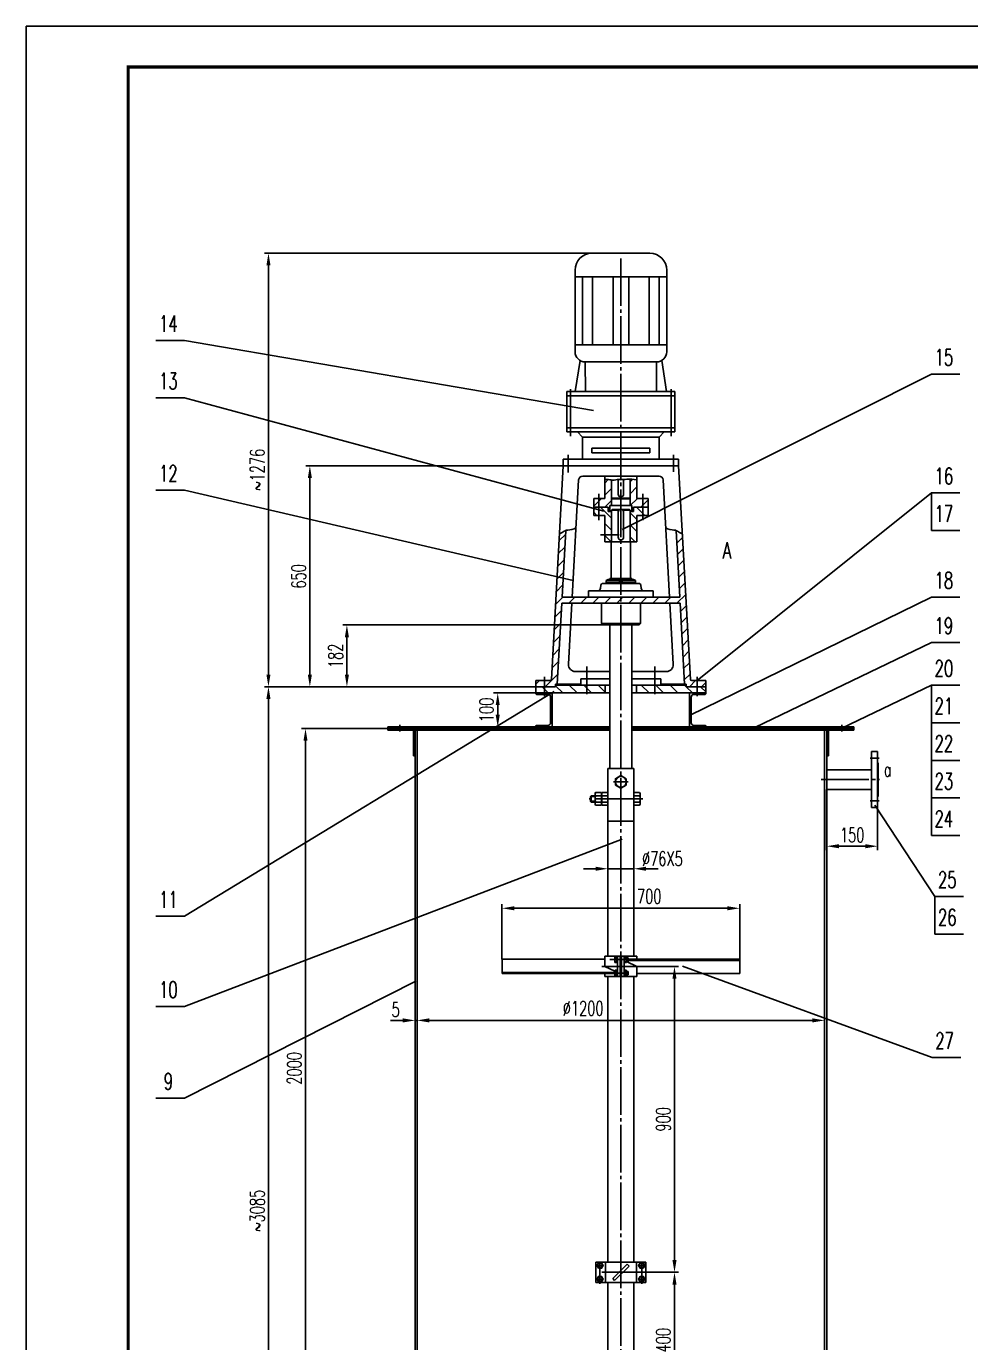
# Model space of a CAD drawing. Extents: x 0 to 5040, y 0 to 7128.
# Drawn here: x 0 to 2781, y 3254 to 7128 of the extents above; entities that cross this region are included whole.
import ezdxf
from ezdxf.enums import TextEntityAlignment as Align

# ---------------------------------------------------------------- set-up
doc = ezdxf.new("R2010")
doc.units = 0
doc.header["$LTSCALE"] = 10
doc.header["$MEASUREMENT"] = 0
doc.header["$PDMODE"] = 3
doc.linetypes.add('C2', pattern=[17, 14, -1, 1, -1])
doc.layers.get('0').update_dxf_attribs({"linetype": 'CONTINUOUS'})
doc.layers.get('DEFPOINTS').update_dxf_attribs({"linetype": 'CONTINUOUS'})
for name, color, linetype in [('CENTER', 4, 'C2'), ('DIM', 3, 'CONTINUOUS'), ('TXT', 6, 'CONTINUOUS'), ('XH', 6, 'CONTINUOUS')]:
    doc.layers.add(name, color=color, linetype=linetype)
doc.styles.add('HZFSD', font='ROMANS', dxfattribs={"width": 0.6667, "bigfont": 'HZFSD'})
doc.styles.add('ROMANS', font='ROMANS.shx', dxfattribs={"width": 0.6667, "bigfont": 'hzfsd.shx'})
doc.dimstyles.new('ARROW', dxfattribs={"dimscale": 10, "dimtxt": 5, "dimasz": 2.2, "dimexe": 1, "dimexo": 0, "dimgap": 1, "dimtad": 1, "dimdec": 0, "dimdsep": 46, "dimtxsty": 'ROMANS', "dimcen": 0, "dimclrd": 3, "dimclre": 3, "dimclrt": 6, "dimadec": 0, "dimazin": 0, "dimtfac": 0.571429, "dimtdec": 0, "dimtix": 1, "dimtofl": 0, "dimtmove": 2, "dimatfit": 3, "dimfxl": 1, "dimtolj": 1, "dimarcsym": 0})
pattern_1 = [(45, (0, 50), (-17.67767, 17.67767), [])]
pattern_2 = [(135, (0, 0), (-21.2132, -21.2132), [])]

# ---------------------------------------------------------------- blocks, each defined once
blk = doc.blocks.new('*D2')
at = {"color": 3, "linetype": 'ByBlock'}
for p, q in [((1140.7, 5061.4), (810.1, 5061.4)), ((822.1, 5025.4), (822.1, 3097.4)), ((1144.7, 3061.4), (810.1, 3061.4))]:
    blk.add_line(p, q, dxfattribs=at)
for points in [[(816.1, 5025.4), (828.1, 5025.4), (822.1, 5061.4)], [(816.1, 3097.4), (828.1, 3097.4), (822.1, 3061.4)]]:
    blk.add_solid(points, dxfattribs=at)
at = {"layer": 'DEFPOINTS', "color": 0, "linetype": 'ByBlock'}
for p in [(1140.7, 5061.4), (822.1, 3061.4), (1144.7, 3061.4)]:
    blk.add_point(p, dxfattribs=at)
at = {"color": 6, "linetype": 'ByBlock', "insert": (789.1, 4061.4), "char_height": 42, "attachment_point": 5, "rotation": 90, "style": 'HZFSD'}
blk.add_mtext('\\A1;2000', dxfattribs=at)
blk = doc.blocks.new('*D3')
at = {"color": 3, "linetype": 'ByBlock'}
for p, q in [((1535.6, 5184.4), (701, 5184.4)), ((713, 5148.4), (713, 2135.3)), ((1740.2, 2099.3), (701, 2099.3))]:
    blk.add_line(p, q, dxfattribs=at)
for points in [[(707, 5148.4), (719, 5148.4), (713, 5184.4)], [(707, 2135.3), (719, 2135.3), (713, 2099.3)]]:
    blk.add_solid(points, dxfattribs=at)
at = {"layer": 'DEFPOINTS', "color": 0, "linetype": 'ByBlock'}
for p in [(1535.6, 5184.4), (713, 2099.3), (1740.2, 2099.3)]:
    blk.add_point(p, dxfattribs=at)
at = {"color": 6, "linetype": 'ByBlock', "insert": (680, 3641.8), "char_height": 42, "attachment_point": 5, "rotation": 90, "style": 'HZFSD'}
blk.add_mtext('\\A1;~3085', dxfattribs=at)
blk = doc.blocks.new('*D4')
at = {"color": 3, "linetype": 'ByBlock'}
for p, q in [((1750.7, 5316.4), (932, 5316.4)), ((944, 5170.4), (944, 5280.4)), ((1500.7, 5134.4), (932, 5134.4))]:
    blk.add_line(p, q, dxfattribs=at)
for points in [[(938, 5280.4), (950, 5280.4), (944, 5316.4)], [(938, 5170.4), (950, 5170.4), (944, 5134.4)]]:
    blk.add_solid(points, dxfattribs=at)
at = {"layer": 'DEFPOINTS', "color": 0, "linetype": 'ByBlock'}
for p in [(944, 5316.4), (1750.7, 5316.4), (1500.7, 5134.4)]:
    blk.add_point(p, dxfattribs=at)
at = {"color": 6, "linetype": 'ByBlock', "insert": (911, 5225.4), "char_height": 42, "attachment_point": 5, "rotation": 90, "style": 'HZFSD'}
blk.add_mtext('\\A1;182', dxfattribs=at)
blk = doc.blocks.new('*D5')
at = {"color": 3, "linetype": 'ByBlock'}
for p, q in [((1580.7, 5784.4), (822.9, 5784.4)), ((834.9, 5170.4), (834.9, 5748.4)), ((1500.7, 5134.4), (822.9, 5134.4))]:
    blk.add_line(p, q, dxfattribs=at)
for points in [[(828.9, 5748.4), (840.9, 5748.4), (834.9, 5784.4)], [(828.9, 5170.4), (840.9, 5170.4), (834.9, 5134.4)]]:
    blk.add_solid(points, dxfattribs=at)
at = {"layer": 'DEFPOINTS', "color": 0, "linetype": 'ByBlock'}
for p in [(834.9, 5784.4), (1580.7, 5784.4), (1500.7, 5134.4)]:
    blk.add_point(p, dxfattribs=at)
at = {"color": 6, "linetype": 'ByBlock', "insert": (801.9, 5459.4), "char_height": 42, "attachment_point": 5, "rotation": 90, "style": 'HZFSD'}
blk.add_mtext('\\A1;650', dxfattribs=at)
blk = doc.blocks.new('*D6')
at = {"color": 3, "linetype": 'ByBlock'}
for p, q in [((1665.7, 6410.4), (701, 6410.4)), ((713, 5170.4), (713, 6374.4)), ((1500.7, 5134.4), (701, 5134.4))]:
    blk.add_line(p, q, dxfattribs=at)
for points in [[(707, 6374.4), (719, 6374.4), (713, 6410.4)], [(707, 5170.4), (719, 5170.4), (713, 5134.4)]]:
    blk.add_solid(points, dxfattribs=at)
at = {"layer": 'DEFPOINTS', "color": 0, "linetype": 'ByBlock'}
for p in [(713, 6410.4), (1665.7, 6410.4), (1500.7, 5134.4)]:
    blk.add_point(p, dxfattribs=at)
at = {"color": 6, "linetype": 'ByBlock', "insert": (680, 5772.4), "char_height": 42, "attachment_point": 5, "rotation": 90, "style": 'HZFSD'}
blk.add_mtext('\\A1;~1276', dxfattribs=at)
blk = doc.blocks.new('*D7')
at = {"color": 3, "linetype": 'ByBlock'}
for p, q in [((1676.7, 4648.9), (1640.7, 4648.9)), ((1712.7, 4628.3), (1712.7, 4660.9)), ((1712.7, 4648.9), (1788.7, 4648.9)), ((1788.7, 4611.5), (1788.7, 4660.9)), ((1824.7, 4648.9), (1860.7, 4648.9))]:
    blk.add_line(p, q, dxfattribs=at)
for points in [[(1676.7, 4654.9), (1676.7, 4642.9), (1712.7, 4648.9)], [(1824.7, 4654.9), (1824.7, 4642.9), (1788.7, 4648.9)]]:
    blk.add_solid(points, dxfattribs=at)
at = {"layer": 'DEFPOINTS', "color": 0, "linetype": 'ByBlock'}
for p in [(1788.7, 4648.9), (1712.7, 4628.3), (1788.7, 4611.5)]:
    blk.add_point(p, dxfattribs=at)
at = {"color": 6, "linetype": 'ByBlock', "insert": (1872.9, 4678.4), "char_height": 42, "attachment_point": 5, "style": 'HZFSD'}
blk.add_mtext('\\A1;∅76X5', dxfattribs=at)
blk = doc.blocks.new('*D8')
at = {"color": 3, "linetype": 'ByBlock'}
for p, q in [((1150.7, 4241.3), (1150.7, 4214.7)), ((2314.7, 4226.7), (1186.7, 4226.7)), ((2350.7, 4241.3), (2350.7, 4214.7))]:
    blk.add_line(p, q, dxfattribs=at)
for points in [[(1186.7, 4232.7), (1186.7, 4220.7), (1150.7, 4226.7)], [(2314.7, 4232.7), (2314.7, 4220.7), (2350.7, 4226.7)]]:
    blk.add_solid(points, dxfattribs=at)
at = {"layer": 'DEFPOINTS', "color": 0, "linetype": 'ByBlock'}
for p in [(1150.7, 4241.3), (1150.7, 4226.7), (2350.7, 4241.3)]:
    blk.add_point(p, dxfattribs=at)
at = {"color": 6, "linetype": 'ByBlock', "insert": (1639.7, 4262.2), "char_height": 42, "attachment_point": 5, "style": 'HZFSD'}
blk.add_mtext('\\A1;∅1200', dxfattribs=at)
blk = doc.blocks.new('*D9')
at = {"color": 3, "linetype": 'ByBlock'}
for p, q in [((1796.4, 3428.1), (1920.6, 3428.1)), ((1908.6, 3064.1), (1908.6, 3392.1)), ((1788.7, 3028.1), (1920.6, 3028.1))]:
    blk.add_line(p, q, dxfattribs=at)
for points in [[(1902.6, 3392.1), (1914.6, 3392.1), (1908.6, 3428.1)], [(1902.6, 3064.1), (1914.6, 3064.1), (1908.6, 3028.1)]]:
    blk.add_solid(points, dxfattribs=at)
at = {"layer": 'DEFPOINTS', "color": 0, "linetype": 'ByBlock'}
for p in [(1796.4, 3428.1), (1908.6, 3428.1), (1788.7, 3028.1)]:
    blk.add_point(p, dxfattribs=at)
at = {"color": 6, "linetype": 'ByBlock', "insert": (1875.6, 3228.1), "char_height": 42, "attachment_point": 5, "rotation": 90, "style": 'HZFSD'}
blk.add_mtext('\\A1;400', dxfattribs=at)
blk = doc.blocks.new('*D10')
at = {"color": 3, "linetype": 'ByBlock'}
for p, q in [((1760.7, 4361.4), (1920.6, 4361.4)), ((1908.6, 3497.4), (1908.6, 4325.4))]:
    blk.add_line(p, q, dxfattribs=at)
for points in [[(1902.6, 4325.4), (1914.6, 4325.4), (1908.6, 4361.4)], [(1902.6, 3497.4), (1914.6, 3497.4), (1908.6, 3461.4)]]:
    blk.add_solid(points, dxfattribs=at)
at = {"layer": 'DEFPOINTS', "color": 0, "linetype": 'ByBlock'}
for p in [(1760.7, 4361.4), (1908.6, 4361.4), (1796.4, 3461.4)]:
    blk.add_point(p, dxfattribs=at)
at = {"color": 6, "linetype": 'ByBlock', "insert": (1875.6, 3911.4), "char_height": 42, "attachment_point": 5, "rotation": 90, "style": 'HZFSD'}
blk.add_mtext('\\A1;900', dxfattribs=at)
blk = doc.blocks.new('*D11')
at = {"color": 3, "linetype": 'ByBlock'}
for p, q in [((1400.7, 4382.4), (1400.7, 4544.6)), ((1436.7, 4532.6), (2064.7, 4532.6)), ((2100.7, 4382.4), (2100.7, 4544.6))]:
    blk.add_line(p, q, dxfattribs=at)
for points in [[(1436.7, 4538.6), (1436.7, 4526.6), (1400.7, 4532.6)], [(2064.7, 4538.6), (2064.7, 4526.6), (2100.7, 4532.6)]]:
    blk.add_solid(points, dxfattribs=at)
at = {"layer": 'DEFPOINTS', "color": 0, "linetype": 'ByBlock'}
for p in [(2100.7, 4532.6), (1400.7, 4382.4), (2100.7, 4382.4)]:
    blk.add_point(p, dxfattribs=at)
at = {"color": 6, "linetype": 'ByBlock', "insert": (1834.3, 4567.7), "char_height": 42, "attachment_point": 5, "style": 'HZFSD'}
blk.add_mtext('\\A1;700', dxfattribs=at)
blk = doc.blocks.new('*D12')
at = {"color": 3, "linetype": 'ByBlock'}
for p, q in [((2256.7, 4649.1), (2256.7, 4469.9)), ((2406.7, 4628.6), (2406.7, 4469.9)), ((2292.7, 4481.9), (2370.7, 4481.9))]:
    blk.add_line(p, q, dxfattribs=at)
for points in [[(2292.7, 4487.9), (2292.7, 4475.9), (2256.7, 4481.9)], [(2370.7, 4487.9), (2370.7, 4475.9), (2406.7, 4481.9)]]:
    blk.add_solid(points, dxfattribs=at)
at = {"layer": 'DEFPOINTS', "color": 0, "linetype": 'ByBlock'}
for p in [(2256.7, 4649.1), (2406.7, 4628.6), (2406.7, 4481.9)]:
    blk.add_point(p, dxfattribs=at)
at = {"color": 6, "linetype": 'ByBlock', "insert": (2331.7, 4514.9), "char_height": 42, "attachment_point": 5, "style": 'HZFSD'}
blk.add_mtext('\\A1;150', dxfattribs=at)
blk = doc.blocks.new('*D24')
at = {"color": 3, "linetype": 'ByBlock'}
for p, q in [((1108.7, 4202.6), (1072.7, 4202.6)), ((1144.7, 4202), (1144.7, 4214.6)), ((1150.7, 4202.6), (1144.7, 4202.6)), ((1150.7, 4202.6), (1150.7, 4214.6)), ((1186.7, 4202.6), (1222.7, 4202.6))]:
    blk.add_line(p, q, dxfattribs=at)
for points in [[(1108.7, 4208.6), (1108.7, 4196.6), (1144.7, 4202.6)], [(1186.7, 4208.6), (1186.7, 4196.6), (1150.7, 4202.6)]]:
    blk.add_solid(points, dxfattribs=at)
at = {"layer": 'DEFPOINTS', "color": 0, "linetype": 'ByBlock'}
for p in [(1144.7, 4202.6), (1144.7, 4202), (1150.7, 4202.6)]:
    blk.add_point(p, dxfattribs=at)
at = {"color": 6, "linetype": 'ByBlock', "insert": (1087.4, 4234.4), "char_height": 42, "attachment_point": 5, "style": 'HZFSD'}
blk.add_mtext('\\A1;5', dxfattribs=at)
blk = doc.blocks.new('*D25')
at = {"color": 3, "linetype": 'ByBlock'}
for p, q in [((1500.7, 5166.4), (1376.1, 5166.4)), ((1388.1, 5130.4), (1388.1, 5102.4)), ((1500.7, 5066.4), (1376.1, 5066.4))]:
    blk.add_line(p, q, dxfattribs=at)
for points in [[(1382.1, 5130.4), (1394.1, 5130.4), (1388.1, 5166.4)], [(1382.1, 5102.4), (1394.1, 5102.4), (1388.1, 5066.4)]]:
    blk.add_solid(points, dxfattribs=at)
at = {"layer": 'DEFPOINTS', "color": 0, "linetype": 'ByBlock'}
for p in [(1500.7, 5166.4), (1388.1, 5066.4), (1500.7, 5066.4)]:
    blk.add_point(p, dxfattribs=at)
at = {"color": 6, "linetype": 'ByBlock', "insert": (1355.1, 5116.4), "char_height": 42, "attachment_point": 5, "rotation": 90, "style": 'HZFSD'}
blk.add_mtext('\\A1;100', dxfattribs=at)

msp = doc.modelspace()

# ---------------------------------------------------------------- hatches: boundary and pattern name
at = {"layer": 'TXT'}
h = msp.add_hatch(dxfattribs=at)
h.set_pattern_fill('ANSI31', color=256, scale=10, style=0)
h.set_pattern_definition(pattern_1)
h.paths.add_polyline_path([(1685.72, 5738.41), (1670.72, 5738.41), (1670.72, 5713.41), (1685.72, 5713.41)])
edge = h.paths.add_edge_path()
edge.add_line((1685.72, 5738.41), (1685.72, 5713.41))
edge.add_line((1685.72, 5713.41), (1713.22, 5713.41))
edge.add_line((1713.22, 5713.41), (1713.22, 5700.41))
edge.add_line((1713.22, 5700.41), (1718.22, 5700.41))
edge.add_line((1718.22, 5700.41), (1718.22, 5717.41))
edge.add_line((1718.22, 5717.41), (1723.22, 5717.41))
edge.add_line((1723.22, 5717.41), (1723.22, 5792.96))
edge.add_spline(control_points=[(1798.22, 5793.66), (1784.98, 5795.03), (1774.95, 5796.8), (1755.65, 5793.48), (1743.34, 5795.64), (1727.71, 5791.16), (1718.21, 5794.41), (1705.34, 5794.84), (1703.22, 5794.92)], knot_values=[4.9939057, 4.9939057, 4.9939057, 4.9939057, 22.643189, 36.8493037, 46.5114455, 59.4374836, 69.2459413, 75.5927973, 75.5927973, 75.5927973, 75.5927973], degree=3, periodic=0)
edge.add_line((1703.22, 5794.92), (1703.22, 5738.41))
edge.add_line((1703.22, 5738.41), (1685.72, 5738.41))
edge = h.paths.add_edge_path()
edge.add_line((1798.22, 5738.41), (1798.22, 5793.66))
edge.add_spline(control_points=[(1798.22, 5793.66), (1784.98, 5795.03), (1774.95, 5796.8), (1755.65, 5793.48), (1743.34, 5795.64), (1727.71, 5791.16), (1718.21, 5794.41), (1705.34, 5794.84), (1703.22, 5794.92)], knot_values=[4.9939057, 4.9939057, 4.9939057, 4.9939057, 22.643189, 36.8493037, 46.5114455, 59.4374836, 69.2459413, 75.5927973, 75.5927973, 75.5927973, 75.5927973], degree=3, periodic=0)
edge.add_line((1778.22, 5795.66), (1778.22, 5717.41))
edge.add_line((1778.22, 5717.41), (1783.22, 5717.41))
edge.add_line((1783.22, 5717.41), (1783.22, 5700.41))
edge.add_line((1783.22, 5700.41), (1788.22, 5700.41))
edge.add_line((1788.22, 5700.41), (1788.22, 5713.41))
edge.add_line((1788.22, 5713.41), (1815.72, 5713.41))
edge.add_line((1815.72, 5713.41), (1815.72, 5738.41))
edge.add_line((1815.72, 5738.41), (1798.22, 5738.41))
h.paths.add_polyline_path([(1815.72, 5713.41), (1830.72, 5713.41), (1830.72, 5738.41), (1815.72, 5738.41)])
h = msp.add_hatch(dxfattribs=at)
h.set_pattern_fill('ANSI31', color=256, scale=10, angle=90, style=0)
h.set_pattern_definition([(135, (0, 50), (-17.67767, -17.67767), [])])
h.paths.add_polyline_path([(1670.72, 5688.41), (1685.72, 5688.41), (1685.72, 5713.41), (1670.72, 5713.41)])
h.paths.add_polyline_path([(1685.72, 5688.41), (1703.22, 5688.41), (1703.22, 5631.41), (1723.22, 5631.41), (1723.22, 5700.41), (1713.22, 5700.41), (1713.22, 5713.41), (1685.72, 5713.41)])
h.paths.add_polyline_path([(1723.22, 5611.41), (1723.22, 5631.41), (1703.22, 5631.41), (1703.22, 5611.41)])
h.paths.add_polyline_path([(1778.22, 5611.41), (1798.22, 5611.41), (1798.22, 5688.41), (1815.72, 5688.41), (1815.72, 5713.41), (1788.22, 5713.41), (1788.22, 5700.41), (1778.22, 5700.41)])
h.paths.add_polyline_path([(1815.72, 5688.41), (1830.72, 5688.41), (1830.72, 5713.41), (1815.72, 5713.41)])
h = msp.add_hatch(dxfattribs=at)
h.set_pattern_fill('ANSI31', color=256, scale=10, style=0)
h.set_pattern_definition(pattern_1)
edge = h.paths.add_edge_path()
edge.add_arc((1542.07, 5206.41), 4, 270, 358.85942, ccw=False)
edge.add_line((1542.07, 5202.41), (1525.72, 5202.41))
edge.add_line((1525.72, 5202.41), (1525.72, 5184.41))
edge.add_line((1525.72, 5184.41), (1558.22, 5184.41))
edge.add_line((1558.22, 5184.41), (1558.22, 5190.41))
edge.add_line((1558.22, 5190.41), (1563.19, 5190.41))
edge.add_line((1563.19, 5190.41), (1576.43, 5430.41))
edge.add_line((1576.43, 5430.41), (1750.72, 5430.41))
edge.add_line((1750.72, 5430.41), (1750.72, 5448.41))
edge.add_line((1750.72, 5448.41), (1577.43, 5448.41))
edge.add_line((1577.43, 5448.41), (1588.24, 5644.35))
edge.add_spline(control_points=[(1588.24, 5644.35), (1584.59, 5642.91), (1579.07, 5638.31), (1572.55, 5635.99), (1569.73, 5635.24)], knot_values=[18.9157489, 18.9157489, 18.9157489, 18.9157489, 24.8689187, 29.2310815, 29.2310815, 29.2310815, 29.2310815], degree=3, periodic=0)
edge.add_line((1569.73, 5635.24), (1546.07, 5206.33))
h.paths.add_polyline_path([(1525.72, 5184.41), (1525.72, 5202.41), (1500.72, 5202.41), (1500.72, 5184.41)])
edge = h.paths.add_edge_path()
edge.add_line((1750.72, 5448.41), (1750.72, 5430.41))
edge.add_line((1750.72, 5430.41), (1925.01, 5430.41))
edge.add_line((1925.01, 5430.41), (1938.26, 5190.41))
edge.add_line((1938.26, 5190.41), (1943.22, 5190.41))
edge.add_line((1943.22, 5190.41), (1943.22, 5184.41))
edge.add_line((1943.22, 5184.41), (1975.72, 5184.41))
edge.add_line((1975.72, 5184.41), (1975.72, 5202.41))
edge.add_line((1975.72, 5202.41), (1959.38, 5202.41))
edge.add_arc((1959.38, 5206.41), 4, 181.14058, 270, ccw=False)
edge.add_line((1955.38, 5206.33), (1931.71, 5635.24))
edge.add_spline(control_points=[(1931.71, 5635.24), (1928.9, 5635.99), (1922.38, 5638.31), (1916.85, 5642.91), (1913.21, 5644.35)], knot_values=[18.9157489, 18.9157489, 18.9157489, 18.9157489, 23.2779117, 29.2310815, 29.2310815, 29.2310815, 29.2310815], degree=3, periodic=0)
edge.add_line((1913.21, 5644.35), (1924.02, 5448.41))
edge.add_line((1924.02, 5448.41), (1750.72, 5448.41))
h.paths.add_polyline_path([(2000.72, 5202.41), (1975.72, 5202.41), (1975.72, 5184.41), (2000.72, 5184.41)])
at = {"layer": 'XH'}
h = msp.add_hatch(dxfattribs=at)
h.set_pattern_fill('ANSI31', color=256, scale=10, angle=90, style=0)
h.set_pattern_definition(pattern_2)
h.paths.add_polyline_path([(1525.72, 5184.41), (1500.72, 5184.41), (1500.72, 5166.41), (1525.72, 5166.41)])
h.paths.add_polyline_path([(1650.72, 5189.41), (1558.22, 5189.41), (1558.22, 5184.41), (1525.72, 5184.41), (1525.72, 5166.41), (1650.72, 5166.41)])
h.paths.add_polyline_path([(1704.72, 5189.41), (1650.72, 5189.41), (1650.72, 5166.41), (1704.72, 5166.41)])
h = msp.add_hatch(dxfattribs=at)
h.set_pattern_fill('ANSI31', color=256, scale=10, angle=90, style=0)
h.set_pattern_definition(pattern_2)
h.paths.add_polyline_path([(1850.72, 5189.41), (1796.72, 5189.41), (1796.72, 5166.41), (1850.72, 5166.41)])
h.paths.add_polyline_path([(1975.72, 5184.41), (1943.22, 5184.41), (1943.22, 5189.41), (1850.72, 5189.41), (1850.72, 5166.41), (1975.72, 5166.41)])
h.paths.add_polyline_path([(2000.72, 5184.41), (1975.72, 5184.41), (1975.72, 5166.41), (2000.72, 5166.41)])

# ---------------------------------------------------------------- linework, layer by layer
for p, q in [((1750.72, 6460.41), (1665.72, 6460.41)), ((1750.72, 6460.41), (1835.72, 6460.41)), ((1615.72, 6410.41), (1615.72, 6170.24)), ((1885.72, 6410.41), (1885.72, 6170.24)), ((1750.72, 6391.08), (1615.72, 6391.08)), ((1750.72, 6391.08), (1885.72, 6391.08)), ((1750.72, 6191.08), (1615.72, 6191.08)), ((1750.72, 6191.08), (1885.72, 6191.08)), ((1630.4, 6144.45), (1616.18, 6053.41)), ((1750.72, 6140.24), (1645.72, 6140.24)), ((1645.72, 6140.24), (1646.23, 6053.41)), ((1750.72, 6140.24), (1855.72, 6140.24)), ((1855.72, 6140.24), (1855.21, 6053.41)), ((1871.05, 6144.45), (1885.26, 6053.41)), ((1591.72, 6053.41), (1591.72, 5934.44)), ((1591.72, 6053.41), (1909.72, 6053.41)), ((1909.72, 6053.41), (1909.72, 5934.44)), ((1909.72, 6040.87), (1591.72, 6040.87)), ((1591.72, 5946.49), (1909.72, 5946.49)), ((1750.72, 5934.44), (1591.72, 5934.44)), ((1638.05, 5919.44), (1623.05, 5934.44)), ((1750.72, 5934.44), (1909.72, 5934.44)), ((1863.39, 5919.44), (1878.39, 5934.44)), ((1750.72, 5919.44), (1638.05, 5919.44)), ((1638.05, 5919.44), (1638.05, 5854.41)), ((1750.72, 5919.44), (1863.39, 5919.44)), ((1863.39, 5919.44), (1863.39, 5854.41)), ((1580.72, 5854.41), (1580.72, 5834.41)), ((1920.72, 5854.41), (1580.72, 5854.41)), ((1835.99, 5886.86), (1665.45, 5886.86)), ((1665.45, 5886.86), (1665.45, 5872.86)), ((1835.99, 5872.86), (1665.45, 5872.86)), ((1835.99, 5886.86), (1835.99, 5872.86)), ((1920.72, 5854.41), (1920.72, 5834.41)), ((1546.05, 5206.05), (1580.72, 5834.41)), ((1580.72, 5834.41), (1920.72, 5834.41)), ((1955.39, 5206.05), (1920.72, 5834.41)), ((1607.43, 5448.41), (1626.44, 5793.07)), ((1638.43, 5804.41), (1863.02, 5804.41)), ((1703.22, 5804.41), (1703.22, 5738.41)), ((1723.22, 5792.95), (1723.22, 5717.41)), ((1742.72, 5751.41), (1742.72, 5794.54)), ((1758.72, 5751.41), (1758.72, 5794.44)), ((1778.22, 5795.66), (1778.22, 5717.41)), ((1798.22, 5804.41), (1798.22, 5738.41)), ((1894.02, 5448.41), (1875, 5793.07)), ((1670.72, 5738.41), (1670.72, 5688.41)), ((1670.72, 5738.41), (1703.22, 5738.41)), ((1723.22, 5739.41), (1778.22, 5739.41)), ((1723.22, 5739.41), (1725.22, 5737.41)), ((1725.22, 5737.41), (1776.22, 5737.41)), ((1776.22, 5737.41), (1778.22, 5739.41)), ((1830.72, 5738.41), (1798.22, 5738.41)), ((1830.72, 5738.41), (1830.72, 5688.41)), ((1670.72, 5713.41), (1713.22, 5713.41)), ((1713.22, 5713.41), (1713.22, 5700.41)), ((1713.22, 5700.41), (1723.22, 5700.41)), ((1718.22, 5717.41), (1718.22, 5700.41)), ((1718.22, 5717.41), (1783.22, 5717.41)), ((1723.22, 5704.41), (1725.22, 5706.41)), ((1723.22, 5704.41), (1723.22, 5611.41)), ((1723.22, 5704.41), (1742.72, 5704.41)), ((1725.22, 5706.41), (1776.22, 5706.41)), ((1742.72, 5706.41), (1742.72, 5624.41)), ((1758.72, 5706.41), (1758.72, 5624.41)), ((1758.72, 5704.41), (1778.22, 5704.41)), ((1778.22, 5704.41), (1776.22, 5706.41)), ((1778.22, 5704.41), (1778.22, 5611.41)), ((1788.22, 5700.41), (1778.22, 5700.41)), ((1783.22, 5717.41), (1783.22, 5700.41)), ((1830.72, 5713.41), (1788.22, 5713.41)), ((1788.22, 5713.41), (1788.22, 5700.41)), ((1670.72, 5688.41), (1703.22, 5688.41)), ((1703.22, 5611.41), (1703.22, 5688.41)), ((1830.72, 5688.41), (1798.22, 5688.41)), ((1798.22, 5611.41), (1798.22, 5688.41)), ((1577.43, 5448.41), (1588.24, 5644.35)), ((1924.02, 5448.41), (1913.21, 5644.35)), ((1703.22, 5611.41), (1798.22, 5611.41)), ((1703.22, 5611.41), (1798.22, 5611.41)), ((1722.22, 5611.41), (1722.22, 5503.41)), ((1779.22, 5611.41), (1779.22, 5503.41)), ((1783.22, 5503.41), (1718.22, 5503.41)), ((1718.22, 5503.41), (1718.22, 5500.41)), ((1783.22, 5503.41), (1783.22, 5500.41)), ((1845.72, 5466.41), (1655.72, 5466.41)), ((1655.72, 5466.41), (1655.72, 5448.41)), ((1691.49, 5482.97), (1690.73, 5474.84)), ((1803.98, 5488.41), (1697.47, 5488.41)), ((1713.22, 5500.41), (1707.72, 5497.23)), ((1707.72, 5497.23), (1707.72, 5491.58)), ((1707.72, 5497.23), (1746.72, 5497.23)), ((1713.22, 5488.41), (1707.72, 5491.58)), ((1746.72, 5491.58), (1707.72, 5491.58)), ((1788.22, 5500.41), (1713.22, 5500.41)), ((1746.72, 5500.41), (1746.72, 5488.41)), ((1754.72, 5500.41), (1754.72, 5488.41)), ((1754.72, 5497.23), (1793.72, 5497.23)), ((1793.72, 5491.58), (1754.72, 5491.58)), ((1788.22, 5500.41), (1793.72, 5497.23)), ((1788.22, 5488.41), (1793.72, 5491.58)), ((1793.72, 5497.23), (1793.72, 5491.58)), ((1809.95, 5482.97), (1810.72, 5474.84)), ((1845.72, 5466.41), (1845.72, 5448.41)), ((1563.3, 5192.41), (1576.43, 5430.41)), ((1925.01, 5430.41), (1576.43, 5430.41)), ((1924.02, 5448.41), (1577.43, 5448.41)), ((1596.51, 5250.51), (1606.43, 5430.41)), ((1693.22, 5430.41), (1693.22, 5370.41)), ((1808.22, 5430.41), (1808.22, 5370.41)), ((1904.94, 5250.51), (1895.01, 5430.41)), ((1938.15, 5192.41), (1925.01, 5430.41)), ((1808.22, 5370.41), (1693.22, 5370.41)), ((1697.22, 5366.41), (1693.22, 5370.41)), ((1804.22, 5366.41), (1697.22, 5366.41)), ((1718.22, 4944.41), (1718.22, 5366.41)), ((1783.22, 4944.41), (1783.22, 5366.41)), ((1804.22, 5366.41), (1808.22, 5370.41)), ((1500.72, 5202.41), (1500.72, 5164.11)), ((1542.07, 5202.41), (1500.72, 5202.41)), ((1633.22, 5192.41), (1558.22, 5192.41)), ((1558.22, 5192.41), (1558.22, 5184.41)), ((1718.22, 5229.41), (1616.48, 5229.41)), ((1633.22, 5207.41), (1633.22, 5189.41)), ((1718.22, 5207.41), (1633.22, 5207.41)), ((1884.97, 5229.41), (1783.22, 5229.41)), ((1868.22, 5207.41), (1783.22, 5207.41)), ((1868.22, 5207.41), (1868.22, 5190.41)), ((1868.22, 5192.41), (1943.22, 5192.41)), ((1943.22, 5192.41), (1943.22, 5184.41)), ((2000.72, 5202.41), (1959.38, 5202.41)), ((2000.72, 5202.41), (2000.72, 5166.41)), ((1558.22, 5184.41), (1500.72, 5184.41)), ((1500.72, 5164.11), (1500.72, 5166.41)), ((1718.22, 5166.41), (1500.72, 5166.41)), ((1502.72, 5162.11), (1535.72, 5162.11)), ((1558.22, 5184.41), (1534.34, 5184.41)), ((1543.72, 5078.71), (1543.72, 5154.11)), ((1548.72, 5066.41), (1548.72, 5166.41)), ((1718.22, 5189.41), (1558.22, 5189.41)), ((1704.72, 5189.41), (1704.72, 5166.41)), ((1943.22, 5189.41), (1783.22, 5189.41)), ((2000.72, 5166.41), (1783.22, 5166.41)), ((1796.72, 5189.41), (1796.72, 5166.41)), ((2000.72, 5184.41), (1943.22, 5184.41)), ((1952.72, 5066.41), (1952.72, 5166.41)), ((1957.72, 5078.71), (1957.72, 5154.11)), ((1998.72, 5162.11), (1965.72, 5162.11)), ((2000.72, 5164.11), (2000.72, 5166.41)), ((1064.72, 5066.41), (1718.22, 5066.41)), ((1064.72, 5066.41), (1064.72, 5056.41)), ((1064.72, 5061.41), (1718.22, 5061.41)), ((1064.72, 5056.41), (1718.22, 5056.41)), ((1139.72, 5056.41), (1139.72, 4981.41)), ((1144.72, 5056.41), (1144.72, 3061.41)), ((1150.72, 5056.41), (1150.72, 4398.89)), ((1500.72, 5068.71), (1500.72, 5066.41)), ((1502.72, 5070.71), (1535.72, 5070.71)), ((1710.72, 5056.41), (1710.72, 5066.41)), ((1783.22, 5066.41), (2436.72, 5066.41)), ((1783.22, 5061.41), (2436.72, 5061.41)), ((1783.22, 5056.41), (2436.72, 5056.41)), ((1790.72, 5056.41), (1790.72, 5066.41)), ((1998.72, 5070.71), (1965.72, 5070.71)), ((2000.72, 5068.71), (2000.72, 5066.41)), ((2350.72, 3061.41), (2350.72, 5056.41)), ((2356.72, 3061.41), (2356.72, 5056.41)), ((2361.72, 5056.41), (2361.72, 4981.41)), ((2436.72, 5066.41), (2436.72, 5056.41)), ((1144.72, 4981.41), (1139.72, 4981.41)), ((2356.72, 4981.41), (2361.72, 4981.41)), ((2488.72, 4828.91), (2488.72, 4993.91)), ((2488.72, 4993.91), (2506.72, 4993.91)), ((2506.72, 4993.91), (2506.72, 4828.91)), ((2506.72, 4960.91), (2508.72, 4960.91)), ((2508.72, 4861.91), (2508.72, 4960.91)), ((1788.72, 4944.41), (1712.72, 4944.41)), ((1712.72, 4944.41), (1712.72, 4391.41)), ((1788.72, 4944.41), (1788.72, 4391.41)), ((2356.72, 4940.41), (2488.72, 4940.41)), ((2356.72, 4882.41), (2488.72, 4882.41)), ((1660.89, 4861.63), (1662.89, 4863.63)), ((1660.89, 4847.19), (1660.89, 4861.63)), ((1660.89, 4847.19), (1662.89, 4845.19)), ((1674.72, 4863.63), (1662.89, 4863.63)), ((1662.89, 4863.63), (1662.89, 4845.19)), ((1674.72, 4845.19), (1662.89, 4845.19)), ((1674.72, 4869.95), (1676.41, 4872.85)), ((1674.72, 4838.87), (1674.72, 4869.95)), ((1676.41, 4872.85), (1693.72, 4872.85)), ((1676.71, 4863.63), (1693.72, 4863.63)), ((1676.71, 4845.19), (1693.72, 4845.19)), ((1693.72, 4869.95), (1695.41, 4872.85)), ((1693.72, 4835.96), (1693.72, 4872.85)), ((1693.72, 4838.87), (1693.72, 4869.95)), ((1695.41, 4872.85), (1712.72, 4872.85)), ((1695.71, 4863.63), (1712.72, 4863.63)), ((1695.71, 4845.19), (1712.72, 4845.19)), ((1712.72, 4835.96), (1712.72, 4872.85)), ((1788.72, 4835.96), (1788.72, 4872.85)), ((1806.04, 4872.85), (1788.72, 4872.85)), ((1805.73, 4863.63), (1788.72, 4863.63)), ((1805.73, 4845.19), (1788.72, 4845.19)), ((1807.72, 4869.95), (1806.04, 4872.85)), ((1807.72, 4838.87), (1807.72, 4869.95)), ((2506.72, 4861.91), (2508.72, 4861.91)), ((1674.72, 4838.87), (1676.4, 4835.96)), ((1676.4, 4835.96), (1693.72, 4835.96)), ((1693.72, 4838.87), (1695.4, 4835.96)), ((1695.4, 4835.96), (1712.72, 4835.96)), ((1806.05, 4835.96), (1788.72, 4835.96)), ((1807.72, 4838.87), (1806.05, 4835.96)), ((2488.72, 4828.91), (2506.72, 4828.91)), ((1788.72, 4789.41), (1712.72, 4789.41)), ((1150.72, 4412.35), (1150.72, 3061.41)), ((1400.72, 4382.41), (1703.72, 4382.41)), ((1400.72, 4340.41), (1400.72, 4382.41)), ((1703.72, 4391.41), (1703.72, 4361.41)), ((1748.72, 4391.41), (1703.72, 4391.41)), ((1732.82, 4389.09), (1733.47, 4390.21)), ((1732.82, 4389.09), (1732.82, 4373.72)), ((1739.22, 4390.21), (1733.47, 4390.21)), ((1733.68, 4386.41), (1739.22, 4386.41)), ((1739.22, 4390.21), (1739.22, 4372.61)), ((1739.22, 4387.41), (1740.72, 4387.41)), ((1739.22, 4381.41), (1740.72, 4383.3)), ((1739.22, 4379.91), (1740.72, 4381.8)), ((1740.72, 4331.41), (1740.72, 4391.41)), ((1748.72, 4391.41), (1748.72, 4331.41)), ((1748.72, 4386.41), (1752.72, 4386.41)), ((1797.72, 4391.41), (1752.72, 4391.41)), ((1752.72, 4391.41), (1752.72, 4331.41)), ((1760.72, 4331.41), (1760.72, 4391.41)), ((1760.72, 4390.21), (1766.48, 4390.21)), ((1760.72, 4390.21), (1760.72, 4372.61)), ((1760.72, 4386.41), (1766.27, 4386.41)), ((1767.12, 4389.09), (1766.48, 4390.21)), ((1767.12, 4389.09), (1767.12, 4373.72)), ((1767.12, 4386.41), (1772.04, 4386.41)), ((1772.04, 4386.41), (1772.04, 4376.41)), ((2100.72, 4379.18), (1772.04, 4379.18)), ((2100.72, 4382.41), (1772.13, 4382.41)), ((1797.72, 4391.41), (1797.72, 4382.41)), ((2100.72, 4382.41), (2100.72, 4340.41)), ((1400.72, 4343.63), (1732.82, 4343.63)), ((1400.72, 4340.41), (1732.82, 4340.41)), ((1703.72, 4361.41), (1732.82, 4347.81)), ((1703.72, 4340.41), (1703.72, 4331.41)), ((1732.82, 4373.72), (1733.47, 4372.61)), ((1732.82, 4349.09), (1733.47, 4350.21)), ((1732.82, 4333.72), (1732.82, 4349.09)), ((1739.22, 4372.61), (1733.47, 4372.61)), ((1739.22, 4350.21), (1733.47, 4350.21)), ((1733.68, 4376.41), (1739.22, 4376.41)), ((1733.68, 4346.41), (1739.22, 4346.41)), ((1739.22, 4375.41), (1740.72, 4375.41)), ((1739.22, 4332.61), (1739.22, 4350.21)), ((1739.22, 4347.41), (1740.72, 4347.41)), ((1739.22, 4342.91), (1740.72, 4341.02)), ((1739.22, 4341.41), (1740.72, 4339.52)), ((1748.72, 4376.41), (1752.72, 4376.41)), ((1748.72, 4346.41), (1752.72, 4346.41)), ((1760.72, 4376.41), (1766.27, 4376.41)), ((1760.72, 4372.61), (1766.48, 4372.61)), ((1760.72, 4350.21), (1766.48, 4350.21)), ((1760.72, 4332.61), (1760.72, 4350.21)), ((1760.72, 4346.41), (1766.27, 4346.41)), ((1767.12, 4373.72), (1766.48, 4372.61)), ((1767.12, 4349.09), (1766.48, 4350.21)), ((1767.12, 4376.41), (1772.04, 4376.41)), ((1767.12, 4333.72), (1767.12, 4349.09)), ((1767.12, 4346.41), (1772.04, 4346.41)), ((1797.72, 4361.41), (1767.22, 4376.41)), ((1772.04, 4336.41), (1772.04, 4346.41)), ((1797.72, 4361.41), (1797.72, 4331.41)), ((2100.72, 4340.41), (1797.72, 4340.41)), ((1748.72, 4331.41), (1703.72, 4331.41)), ((1712.72, 4331.41), (1712.72, 3491.41)), ((1732.82, 4333.72), (1733.47, 4332.61)), ((1739.22, 4332.61), (1733.47, 4332.61)), ((1733.68, 4336.41), (1739.22, 4336.41)), ((1739.22, 4335.41), (1740.72, 4335.41)), ((1748.72, 4336.41), (1752.72, 4336.41)), ((1797.72, 4331.41), (1752.72, 4331.41)), ((1760.72, 4336.41), (1766.27, 4336.41)), ((1760.72, 4332.61), (1766.48, 4332.61)), ((1767.12, 4333.72), (1766.48, 4332.61)), ((1767.12, 4336.41), (1772.04, 4336.41)), ((1788.72, 4331.41), (1788.72, 3491.41)), ((1677.22, 3491.41), (1677.22, 3431.41)), ((1824.22, 3491.41), (1677.22, 3491.41)), ((1705.08, 3491.41), (1705.08, 3431.41)), ((1796.37, 3491.41), (1796.37, 3431.41)), ((1824.22, 3491.41), (1824.22, 3431.41)), ((1769.11, 3485.45), (1726.68, 3443.02)), ((1774.77, 3479.79), (1732.34, 3437.36)), ((1774.77, 3479.79), (1769.11, 3485.45)), ((1824.22, 3431.41), (1677.22, 3431.41)), ((1712.72, 3431.41), (1712.72, 2544.41)), ((1732.34, 3437.36), (1726.68, 3443.02)), ((1788.72, 3431.41), (1788.72, 2544.41))]:
    msp.add_line(p, q)
at = {"const_width": 9.6}
msp.add_lwpolyline([(4920, 120), (4920, 7008), (300, 7008), (300, 120)], close=True, dxfattribs=at)
for points in [[(1766.72, 4913.64), (1750.72, 4922.88), (1734.72, 4913.64), (1734.72, 4895.17), (1750.72, 4885.93), (1766.72, 4895.17)], [(1684.6, 3473.41), (1679.99, 3481.41), (1684.6, 3489.41), (1693.84, 3489.41), (1698.46, 3481.41), (1693.84, 3473.41)], [(1816.84, 3473.41), (1821.46, 3481.41), (1816.84, 3489.41), (1807.6, 3489.41), (1802.99, 3481.41), (1807.6, 3473.41)], [(1684.6, 3433.41), (1679.99, 3441.41), (1684.6, 3449.41), (1693.84, 3449.41), (1698.46, 3441.41), (1693.84, 3433.41)], [(1816.84, 3433.41), (1821.46, 3441.41), (1816.84, 3449.41), (1807.6, 3449.41), (1802.99, 3441.41), (1807.6, 3433.41)]]:
    msp.add_lwpolyline(points, close=True)
for centre, radius in [((1750.72, 4904.41), 16), ((1689.22, 3481.41), 8), ((1812.22, 3481.41), 8), ((1689.22, 3441.41), 8), ((1812.22, 3441.41), 8)]:
    msp.add_circle(centre, radius)
for centre, radius, start, end in [((1665.72, 6410.41), 50, 90, 180), ((1835.72, 6410.41), 50, 360, 90), ((1645.72, 6170.24), 30, 180, 270), ((1855.72, 6170.24), 30, 270, 360), ((1638.43, 5792.41), 12, 90, 176.84186), ((1863.02, 5792.41), 12, 3.15814, 90), ((1750.72, 5751.41), 8, 180, 0), ((1750.72, 5698.41), 8, 0, 180), ((1750.72, 5624.41), 8, 180, 0), ((1681.4, 5475.11), 9.33, 291.05672, 358.34166), ((1697.47, 5482.41), 6, 90, 174.60989), ((1803.98, 5482.41), 6, 5.39011, 90), ((1820.05, 5475.11), 9.33, 181.65834, 248.94328), ((1616.48, 5249.41), 20, 176.84186, 270), ((1884.97, 5249.41), 20, 270, 3.15814), ((1542.07, 5206.41), 4, 270, 354.82429), ((1959.38, 5206.41), 4, 185.17571, 270), ((1502.72, 5164.11), 2, 180, 270), ((1535.72, 5154.11), 8, 0, 90), ((1965.72, 5154.11), 8, 90, 180), ((1998.72, 5164.11), 2, 270, 0), ((1535.72, 5078.71), 8, 270, 0), ((1965.72, 5078.71), 8, 180, 270), ((1502.72, 5068.71), 2, 90, 180), ((1998.72, 5068.71), 2, 0, 90), ((1681.06, 4868.24), 6.34, 133.32873, 226.67127), ((1681.06, 4840.57), 6.34, 133.32873, 226.67127), ((1697.11, 4854.41), 22.38, 155.67133, 204.32867), ((1700.06, 4868.24), 6.34, 133.32873, 226.67127), ((1716.11, 4854.41), 22.38, 155.67133, 204.32867), ((1700.06, 4840.57), 6.34, 133.32873, 226.67127), ((1801.39, 4868.24), 6.34, 313.32873, 46.67127), ((1785.34, 4854.41), 22.38, 335.67133, 24.32867), ((1801.39, 4840.57), 6.34, 313.32873, 46.67127), ((1735.5, 4388.37), 2.68, 136.82304, 227.18623), ((1747.82, 4381.41), 15, 160.52878, 199.47122), ((1764.44, 4388.37), 2.68, 312.81377, 43.17696), ((1752.12, 4381.41), 15, 340.52878, 19.47122), ((1735.5, 4374.44), 2.68, 132.81377, 223.17696), ((1735.5, 4348.37), 2.68, 136.82304, 227.18623), ((1747.82, 4341.41), 15, 160.52878, 199.47122), ((1764.44, 4374.44), 2.68, 316.82304, 47.18623), ((1764.44, 4348.37), 2.68, 312.81377, 43.17696), ((1752.12, 4341.41), 15, 340.52878, 19.47122), ((1735.5, 4334.44), 2.68, 132.81377, 223.17696), ((1764.44, 4334.44), 2.68, 316.82304, 47.18623)]:
    msp.add_arc(centre, radius, start, end)
at = {"layer": 'CENTER'}
for p, q in [((1750.72, 6445.12), (1750.72, 2321.69)), ((1602.26, 6059.89), (1602.26, 5922.16)), ((1899.18, 6059.89), (1899.18, 5922.16)), ((1595.72, 5866.83), (1595.72, 5814.61)), ((1905.72, 5866.83), (1905.72, 5817.44)), ((1685.72, 5752.63), (1685.72, 5674.92)), ((1815.72, 5752.63), (1815.72, 5674.92)), ((1690.33, 5631.41), (1745.9, 5631.41)), ((1650.72, 5243.7), (1650.72, 5163.11)), ((1850.72, 5243.7), (1850.72, 5163.11)), ((1525.72, 5213.71), (1525.72, 5156.73)), ((1975.72, 5213.71), (1975.72, 5156.73)), ((1099.72, 5072.26), (1099.72, 5052.6)), ((2401.72, 5072.26), (2401.72, 5052.6)), ((2485.01, 4973.91), (2511.18, 4973.91)), ((1729.35, 4904.41), (1772.38, 4904.41)), ((2340.58, 4911.41), (2512.23, 4911.41)), ((1815.58, 4854.41), (1657.68, 4854.41)), ((2485.01, 4848.91), (2510.83, 4848.91)), ((1773.28, 4381.41), (1718.67, 4381.41)), ((1731.64, 4381.41), (1773, 4381.41)), ((1806.51, 4361.41), (1694.94, 4361.41)), ((1772.48, 4341.41), (1728.97, 4341.41)), ((1731.64, 4341.41), (1773, 4341.41)), ((1759.12, 4361.41), (1742.33, 4361.41)), ((1689.22, 3490.31), (1689.22, 3427.38)), ((1750.72, 3504.05), (1750.72, 3422.03)), ((1812.22, 3490.31), (1812.22, 3427.81)), ((1679.24, 3481.41), (1699.44, 3481.41)), ((1806.51, 3461.41), (1694.94, 3461.41)), ((1822.21, 3481.41), (1802, 3481.41)), ((1679.24, 3441.41), (1699.44, 3441.41)), ((1822.21, 3441.41), (1802, 3441.41))]:
    msp.add_line(p, q, dxfattribs=at)
at = {"layer": 'DEFPOINTS', "color": 0, "linetype": 'ByBlock'}
for p in [(1996.14, 5115.35), (936.19, 5003.13), (1150.72, 4823.13), (1150.72, 4823.13), (2360.72, 4828.13), (856.19, 4363.13), (856.19, 4363.13), (2089.37, 4361.41), (2360.72, 4328.13)]:
    msp.add_point(p, dxfattribs=at)
at = {"layer": 'DIM'}
for p, q in [((1637.56, 6391.08), (1637.56, 6191.08)), ((1667.56, 6391.08), (1667.56, 6191.08)), ((1727.56, 6391.08), (1727.56, 6191.08)), ((1773.88, 6391.08), (1773.88, 6191.08)), ((1833.88, 6391.08), (1833.88, 6191.08)), ((1863.88, 6391.08), (1863.88, 6191.08))]:
    msp.add_line(p, q, dxfattribs=at)
at = {"layer": 'TXT'}
for p, q in [((1719.22, 5503.41), (1719.22, 5500.41)), ((1782.22, 5503.41), (1782.22, 5500.41)), ((1674.72, 4861.32), (1660.89, 4861.32)), ((1674.72, 4847.49), (1660.89, 4847.49)), ((1772.04, 4385.66), (1767.12, 4385.66)), ((1772.04, 4377.16), (1767.12, 4377.16)), ((1772.04, 4345.66), (1767.12, 4345.66)), ((1772.04, 4337.16), (1767.12, 4337.16))]:
    msp.add_line(p, q, dxfattribs=at)
msp.add_lwpolyline([(0, 0), (0, 7128), (5040, 7128), (5040, 0)], close=True, dxfattribs=at)
msp.add_lwpolyline([(2061.46, 5538.82, 0, 0, 0), (2061.46, 5480.3, 15.6, 0, 0), (2061.46, 5442.98, 0, 0, 0)], format="xyseb", dxfattribs=at)
for centre in [(1689.22, 3481.41), (1812.22, 3481.41), (1689.22, 3441.41), (1812.22, 3441.41)]:
    msp.add_circle(centre, 6.85, dxfattribs=at)
for points, knots in [([(1703.22, 5794.92), (1705.34, 5794.84), (1718.21, 5794.41), (1727.71, 5791.16), (1743.34, 5795.64), (1755.65, 5793.48), (1774.95, 5796.8), (1784.98, 5795.03), (1798.22, 5793.66)], [4.9939057, 4.9939057, 4.9939057, 4.9939057, 11.3407617, 21.1492195, 34.0752575, 43.7373993, 57.943514, 75.5927973, 75.5927973, 75.5927973, 75.5927973]), ([(1569.73, 5635.24), (1572.55, 5635.99), (1579.62, 5638.51), (1590.43, 5648.04), (1604.54, 5644.04), (1616.95, 5651.56), (1618.7, 5652.78)], [18.9157489, 18.9157489, 18.9157489, 18.9157489, 23.2779117, 30.1011803, 39.4243475, 41.173916, 41.173916, 41.173916, 41.173916]), ([(1931.71, 5635.24), (1928.9, 5635.99), (1921.83, 5638.51), (1911.01, 5648.04), (1896.91, 5644.04), (1884.5, 5651.56), (1882.74, 5652.78)], [18.9157489, 18.9157489, 18.9157489, 18.9157489, 23.2779117, 30.1011803, 39.4243475, 41.173916, 41.173916, 41.173916, 41.173916])]:
    msp.add_open_spline(points, degree=3, knots=knots, dxfattribs=at)
at = {"layer": 'XH'}
for p, q in [((465.59, 6203.64), (381.59, 6203.64)), ((1670.47, 5997.22), (465.59, 6203.64)), ((1754.53, 5646.79), (2665.31, 6104.8)), ((2665.31, 6104.8), (2749.31, 6104.8)), ((465.59, 6035.15), (381.59, 6035.15)), ((1700.67, 5700.96), (465.59, 6035.15)), ((465.59, 5762.99), (381.59, 5762.99)), ((1610.09, 5496.99), (465.59, 5762.99)), ((1975.72, 5202.41), (2665.31, 5755.12)), ((2665.31, 5755.12), (2749.31, 5755.12)), ((2665.31, 5755.12), (2665.31, 5644.47)), ((2665.31, 5644.47), (2749.31, 5644.47)), ((1952.64, 5099.58), (2665.31, 5448.35)), ((2665.31, 5448.35), (2749.31, 5448.35)), ((2144.76, 5064.28), (2665.31, 5314.89)), ((2665.31, 5314.89), (2749.31, 5314.89)), ((1554.47, 5170.4), (465.59, 4508.97)), ((2401.72, 5062.24), (2665.31, 5189.14)), ((2665.31, 5189.14), (2749.31, 5189.14)), ((2665.31, 5189.14), (2665.31, 4746.55)), ((2665.31, 5078.49), (2749.31, 5078.49)), ((2665.31, 4967.84), (2749.31, 4967.84)), ((2665.31, 4967.84), (2749.31, 4967.84)), ((2665.31, 4857.2), (2749.31, 4857.2)), ((2498.45, 4835.76), (2675.33, 4567.44)), ((1754.62, 4736.36), (465.59, 4243.83)), ((2665.31, 4746.55), (2749.31, 4746.55)), ((2675.33, 4567.44), (2759.33, 4567.44)), ((2675.33, 4567.44), (2675.33, 4456.79)), ((465.59, 4508.97), (381.59, 4508.97)), ((2675.33, 4456.79), (2759.33, 4456.79)), ((1932.51, 4362.38), (2667.35, 4093.6)), ((1146.74, 4318.11), (465.59, 3973.84)), ((465.59, 4243.83), (381.59, 4243.83)), ((2667.35, 4093.6), (2751.35, 4093.6)), ((465.59, 3973.84), (381.59, 3973.84))]:
    msp.add_line(p, q, dxfattribs=at)

# ---------------------------------------------------------------- texts
at = {"layer": 'TXT', "style": 'HZFSD', "width": 0.6667}
for s, height, p in [('A', 48, (2050.9, 5561.7)), ('a', 40, (2525.33, 4920.82))]:
    msp.add_text(s, height=height, dxfattribs=at).set_placement(p)
at = {"layer": 'XH', "style": 'ROMANS', "width": 0.6667}
for s, p in [('14', (418.22, 6214.37)), ('15', (2701.93, 6115.53)), ('13', (418.22, 6045.88)), ('12', (418.22, 5773.72)), ('16', (2701.93, 5765.85)), ('17', (2701.93, 5655.2)), ('18', (2701.93, 5459.08)), ('19', (2701.93, 5325.62)), ('20', (2701.93, 5199.87)), ('21', (2701.93, 5089.22)), ('22', (2701.93, 4978.57)), ('23', (2701.93, 4867.92)), ('24', (2701.93, 4757.27)), ('25', (2711.95, 4578.17)), ('11', (418.22, 4519.69)), ('26', (2711.95, 4467.52)), ('10', (418.22, 4254.55)), ('27', (2703.97, 4104.33)), ('9', (418.22, 3984.57))]:
    msp.add_text(s, height=48, dxfattribs=at).set_placement(p, align=Align.BOTTOM_CENTER)

# ---------------------------------------------------------------- dimensions: what is measured, and where the dimension line sits
at = {"layer": 'DIM'}
dim = msp.add_linear_dim(base=(713.05, 6460.41), p1=(1500.72, 5184.41), p2=(1665.72, 6460.41), angle=90, text='~<>', dimstyle='ARROW', override={"dimscale": 12, "dimtxt": 3.5, "dimasz": 3, "dimdec": 1, "dimtxsty": 'HZFSD', "dimtdec": 1}, dxfattribs=at)
dim.commit()
dim.dimension.update_dxf_attribs({"geometry": '*D6', "text_midpoint": (680.05, 5822.41), "insert": (0, 50)})
for base, p1, p2, picture, middle, set_off in [((834.87, 5834.41), (1500.72, 5184.41), (1580.72, 5834.41), '*D5', (801.87, 5509.41), (0, 50)), ((944.01, 5366.41), (1500.72, 5184.41), (1750.72, 5366.41), '*D4', (911.01, 5275.41), (0, 50)), ((1908.57, 3461.41), (1788.72, 3061.41), (1796.37, 3461.41), '*D9', (1875.57, 3228.13), (0, 33.27))]:
    dim = msp.add_linear_dim(base=base, p1=p1, p2=p2, angle=90, dimstyle='ARROW', override={"dimscale": 12, "dimtxt": 3.5, "dimasz": 3, "dimdec": 1, "dimtxsty": 'HZFSD', "dimtdec": 1}, dxfattribs=at)
    dim.commit()
    dim.dimension.update_dxf_attribs({"geometry": picture, "text_midpoint": middle, "insert": set_off})
dim = msp.add_linear_dim(base=(713.05, 2099.25), p1=(1535.63, 5184.41), p2=(1740.2, 2099.25), angle=90, text='~3085', dimstyle='ARROW', override={"dimscale": 12, "dimtxt": 3.5, "dimasz": 3, "dimdec": 1, "dimtxsty": 'HZFSD', "dimtdec": 1}, dxfattribs=at)
dim.commit()
dim.dimension.update_dxf_attribs({"geometry": '*D3', "text_midpoint": (680.05, 3641.83)})
for base, p1, p2, override, picture, middle in [((822.12, 3061.41), (1140.72, 5061.41), (1144.72, 3061.41), {"dimscale": 12, "dimtxt": 3.5, "dimasz": 3, "dimdec": 1, "dimtxsty": 'HZFSD', "dimtdec": 1}, '*D2', (789.12, 4061.41)), ((1908.57, 4361.41), (1796.37, 3461.41), (1760.72, 4361.41), {"dimscale": 12, "dimtxt": 3.5, "dimasz": 3, "dimdec": 1, "dimtxsty": 'HZFSD', "dimse1": 1, "dimtdec": 1}, '*D10', (1875.57, 3911.41))]:
    dim = msp.add_linear_dim(base=base, p1=p1, p2=p2, angle=90, dimstyle='ARROW', override=override, dxfattribs=at)
    dim.commit()
    dim.dimension.update_dxf_attribs({"geometry": picture, "text_midpoint": middle})
dim = msp.add_linear_dim(base=(2506.72, 4715.16), p1=(2356.72, 4882.41), p2=(2506.72, 4861.91), dimstyle='ARROW', override={"dimscale": 12, "dimtxt": 3.5, "dimasz": 3, "dimdec": 1, "dimtxsty": 'HZFSD', "dimtdec": 1}, dxfattribs=at)
dim.commit()
dim.dimension.update_dxf_attribs({"geometry": '*D12', "text_midpoint": (2331.72, 4748.16), "insert": (100, 233.27)})
dim = msp.add_linear_dim(base=(1788.72, 4648.87), p1=(1712.72, 4628.32), p2=(1788.72, 4611.54), text='%%C76X5', dimstyle='ARROW', override={"dimscale": 12, "dimtxt": 3.5, "dimasz": 3, "dimdec": 1, "dimtxsty": 'HZFSD', "dimtdec": 1}, dxfattribs=at)
dim.commit()
dim.dimension.update_dxf_attribs({"geometry": '*D7', "text_midpoint": (1872.87, 4678.37), "dimtype": 160})
dim = msp.add_linear_dim(base=(2100.72, 4532.61), p1=(1400.72, 4382.41), p2=(2100.72, 4382.41), dimstyle='ARROW', override={"dimscale": 12, "dimtxt": 3.5, "dimasz": 3, "dimdec": 1, "dimtxsty": 'HZFSD', "dimtdec": 1}, dxfattribs=at)
dim.commit()
dim.dimension.update_dxf_attribs({"geometry": '*D11', "text_midpoint": (1834.27, 4567.67), "dimtype": 160})
dim = msp.add_linear_dim(base=(1150.72, 4202.61), p1=(2350.72, 4217.22), p2=(1150.72, 4217.22), text='%%C<>', dimstyle='ARROW', override={"dimscale": 12, "dimtxt": 3.5, "dimasz": 3, "dimdec": 1, "dimtxsty": 'HZFSD', "dimtdec": 1}, dxfattribs=at)
dim.commit()
dim.dimension.update_dxf_attribs({"geometry": '*D8', "text_midpoint": (1639.72, 4238.13), "dimtype": 160, "insert": (0, -24.06)})
at = {"layer": 'XH'}
dim = msp.add_linear_dim(base=(1388.14, 5066.41), p1=(1500.72, 5166.41), p2=(1500.72, 5066.41), angle=90, dimstyle='ARROW', override={"dimscale": 12, "dimtxt": 3.5, "dimasz": 3, "dimdec": 1, "dimtxsty": 'HZFSD', "dimtdec": 1}, dxfattribs=at)
dim.commit()
dim.dimension.update_dxf_attribs({"geometry": '*D25', "text_midpoint": (1355.14, 5116.41)})
dim = msp.add_linear_dim(base=(1144.72, 4202.61), p1=(1150.72, 4202.61), p2=(1144.72, 4201.96), text='5', dimstyle='ARROW', override={"dimscale": 12, "dimtxt": 3.5, "dimasz": 3, "dimdec": 1, "dimtxsty": 'HZFSD', "dimtdec": 1}, dxfattribs=at)
dim.commit()
dim.dimension.update_dxf_attribs({"geometry": '*D24', "text_midpoint": (1087.37, 4234.36), "dimtype": 160})

doc.saveas('drawing.dxf')
